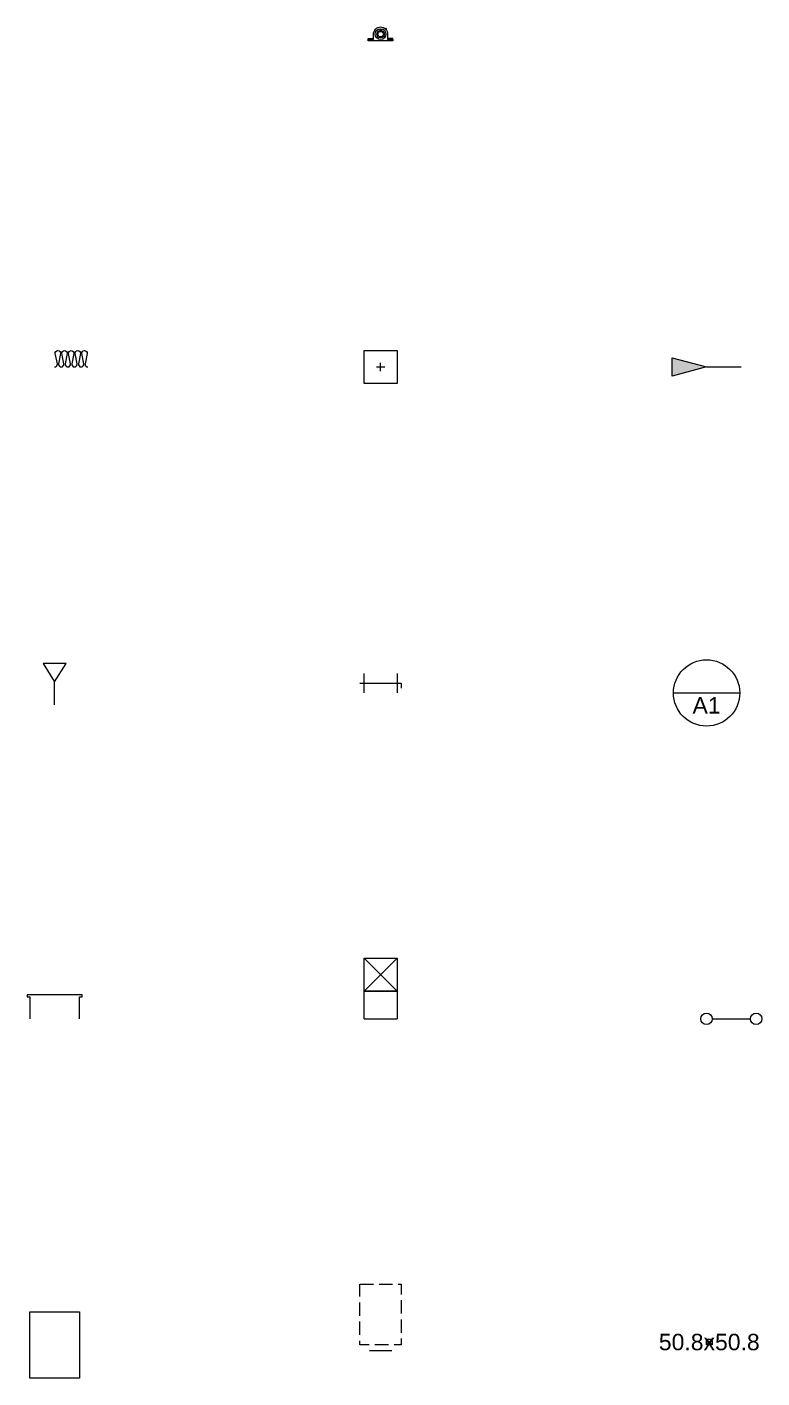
# Model space of a CAD drawing. Header units: millimetres. Extents: x 1246 to 16959, y -13818 to -1371.
# Drawn here: x 1246 to 8010, y -13805 to -1371 of the extents above; entities that cross this region are included whole.
import ezdxf

# ---------------------------------------------------------------- set-up
doc = ezdxf.new("R2010")
doc.units = ezdxf.units.MM
doc.header["$LTSCALE"] = 50
doc.linetypes.add('VW-02 Medium Dashed', pattern=[3.527298, 2.469236, -1.058062])
for name, color, linetype, lineweight in [('Dimension', 7, 'Continuous', 5), ('pio-Batt Insulation', 7, 'Continuous', 5), ('pio-Comm Device', 7, 'Continuous', 5), ('pio-Detail Cut Wood', 7, 'Continuous', 5), ('pio-HVAC Damper', 7, 'Continuous', 5), ('pio-HVAC Outlet', 7, 'Continuous', 5), ('pio-HVAC Vertical Duct', 7, 'Continuous', 5), ('pio-HVAC Vertical Elbow', 7, 'Continuous', 5), ('pio-ID Leader', 7, 'Continuous', 5), ('pio-Pillow Block', 7, 'Continuous', 5), ('pio-Piping Connection', 7, 'Continuous', 5), ('pio-Table', 7, 'Continuous', 5), ('pio-Workstation Pedestal', 7, 'Continuous', 5)]:
    doc.layers.add(name, color=color, linetype=linetype, lineweight=lineweight)
doc.styles.add('Arial', font='Arial.ttf')

msp = doc.modelspace()

# ---------------------------------------------------------------- hatches: boundary and pattern name
at = {"layer": 'pio-ID Leader', "linetype": 'Continuous', "lineweight": 0, "transparency": 33554687}
msp.add_hatch(color=7, dxfattribs=at).paths.add_polyline_path([(7184, -4415), (7501, -4500), (7184, -4585)])

# ---------------------------------------------------------------- linework, layer by layer
at = {"layer": 'pio-Comm Device', "color": 7, "linetype": 'Continuous', "lineweight": 5, "transparency": 33554687}
msp.add_line((1500, -7611), (1500, -7399), dxfattribs=at)
at = {"layer": 'pio-ID Leader', "color": 7, "linetype": 'Continuous', "lineweight": 5, "transparency": 33554687}
for q in [(7501, -4500), (7818, -4500)]:
    msp.add_line((7500, -4500), q, dxfattribs=at)
at = {"layer": 'pio-ID Leader', "color": 7, "linetype": 'Continuous', "lineweight": 5, "transparency": 33554687, "flags": 128}
msp.add_lwpolyline([(7184, -4415), (7501, -4500), (7184, -4585)], close=True, dxfattribs=at)
at = {"layer": 'pio-Piping Connection', "color": 7, "linetype": 'Continuous', "lineweight": 5, "transparency": 33554687}
msp.add_line((7500, -10500), (7957, -10500), dxfattribs=at)

# ---------------------------------------------------------------- wipeouts: each hides what was drawn before it
at = {"color": 255, "linetype": 'Continuous', "lineweight": 5, "transparency": 33554687}
for points, layer in [([(7805, -7500), (7803, -7530), (7799, -7559), (7792, -7588), (7782, -7617), (7769, -7644), (7753, -7669), (7736, -7693), (7716, -7716), (7693, -7736), (7669, -7753), (7644, -7769), (7617, -7782), (7588, -7792), (7559, -7799), (7530, -7803), (7500, -7805), (7470, -7803), (7441, -7799), (7412, -7792), (7383, -7782), (7356, -7769), (7331, -7753), (7307, -7736), (7284, -7716), (7264, -7693), (7247, -7669), (7231, -7644), (7218, -7617), (7208, -7588), (7201, -7559), (7197, -7530), (7195, -7500), (7197, -7470), (7201, -7441), (7208, -7412), (7218, -7383), (7231, -7356), (7247, -7331), (7264, -7307), (7284, -7284), (7307, -7264), (7331, -7247), (7356, -7231), (7383, -7218), (7412, -7208), (7441, -7201), (7470, -7197), (7500, -7195), (7530, -7197), (7559, -7201), (7588, -7208), (7617, -7218), (7644, -7231), (7669, -7247), (7693, -7264), (7716, -7284), (7736, -7307), (7753, -7331), (7769, -7356), (7782, -7383), (7792, -7412), (7799, -7441), (7803, -7470)], 'Dimension'), ([(1500, -4348), (1805, -4348), (1805, -4500), (1500, -4500)], 'pio-Batt Insulation'), ([(7500, -13449), (7551, -13449), (7551, -13500), (7500, -13500)], 'pio-Detail Cut Wood'), ([(4348, -7500), (4348, -7322), (4652, -7322), (4652, -7500)], 'pio-HVAC Damper'), ([(1271, -10481), (1729, -10481), (1729, -10519), (1271, -10519)], 'pio-HVAC Outlet'), ([(4348, -4348), (4652, -4348), (4652, -4652), (4348, -4652)], 'pio-HVAC Vertical Duct'), ([(4348, -10500), (4348, -9941), (4652, -9941), (4652, -10500)], 'pio-HVAC Vertical Elbow'), ([(4387, -1486), (4387, -1478), (4387, -1478), (4433, -1478), (4433, -1478), (4433, -1478), (4434, -1477), (4434, -1477), (4435, -1477), (4435, -1476), (4435, -1476), (4435, -1475), (4435, -1486)], 'pio-Pillow Block'), ([(4613, -1486), (4613, -1478), (4613, -1478), (4567, -1478), (4567, -1478), (4567, -1478), (4566, -1477), (4566, -1477), (4565, -1477), (4565, -1476), (4565, -1476), (4565, -1475), (4565, -1486)], 'pio-Pillow Block'), ([(1271, -13195), (1729, -13195), (1729, -13805), (1271, -13805)], 'pio-Table')]:
    msp.add_wipeout(points, dxfattribs=at).dxf.layer = layer
at = {"color": 255, "linetype": 'VW-02 Medium Dashed', "lineweight": 5, "transparency": 33554687}
msp.add_wipeout([(4310, -12940), (4690, -12940), (4690, -13500), (4310, -13500)], dxfattribs=at).dxf.layer = 'pio-Workstation Pedestal'

# ---------------------------------------------------------------- next in the draw order: linework, layer by layer
at = {"layer": 'Dimension', "color": 7, "linetype": 'Continuous', "lineweight": 5, "transparency": 33554687}
msp.add_line((7195, -7500), (7805, -7500), dxfattribs=at)
msp.add_circle((7500, -7500), 305, dxfattribs=at)
at = {"layer": 'pio-Batt Insulation', "color": 7, "linetype": 'Continuous', "lineweight": 5, "transparency": 33554687, "flags": 128}
msp.add_lwpolyline([(1500, -4500, 0.473285), (1525, -4470), (1506, -4377, -0.473285), (1530, -4348, -0.473285), (1555, -4377), (1536, -4470, 0.473285), (1561, -4500, 0.473285), (1585, -4470), (1567, -4377, -0.473285), (1591, -4348, -0.473285), (1616, -4377), (1597, -4470, 0.473285), (1622, -4500, 0.473285), (1646, -4470), (1628, -4377, -0.473285), (1652, -4348, -0.473285), (1677, -4377), (1658, -4470, 0.473285), (1683, -4500, 0.473285), (1707, -4470), (1689, -4377, -0.473285), (1713, -4348, -0.473285), (1738, -4377), (1719, -4470, 0.473285), (1744, -4500, 0.473285), (1768, -4470), (1750, -4377, -0.473285), (1774, -4348, -0.473285), (1799, -4377), (1780, -4470, 0.473285), (1805, -4500)], format="xyb", dxfattribs=at)
at = {"layer": 'pio-Detail Cut Wood', "color": 7, "linetype": 'Continuous', "lineweight": 9, "transparency": 33554687}
for p, q in [((7500, -13449), (7551, -13500)), ((7551, -13449), (7500, -13500))]:
    msp.add_line(p, q, dxfattribs=at)
at = {"layer": 'pio-Detail Cut Wood', "color": 7, "linetype": 'Continuous', "lineweight": 5, "transparency": 33554687, "flags": 128}
msp.add_lwpolyline([(7500, -13449), (7551, -13449), (7551, -13500), (7500, -13500)], close=True, dxfattribs=at)
at = {"layer": 'pio-HVAC Damper', "color": 7, "linetype": 'Continuous', "lineweight": 5, "transparency": 33554687}
for p, q in [((4348, -7500), (4348, -7322)), ((4652, -7322), (4652, -7500))]:
    msp.add_line(p, q, dxfattribs=at)
at = {"layer": 'pio-HVAC Damper', "color": 7, "linetype": 'Continuous', "lineweight": 9, "transparency": 33554687}
for p, q in [((4310, -7411), (4690, -7411)), ((4690, -7411), (4690, -7456))]:
    msp.add_line(p, q, dxfattribs=at)
at = {"layer": 'pio-HVAC Vertical Duct', "color": 7, "linetype": 'Continuous', "lineweight": 9, "transparency": 33554687}
for p, q in [((4500, -4538), (4500, -4462)), ((4462, -4500), (4538, -4500))]:
    msp.add_line(p, q, dxfattribs=at)
at = {"layer": 'pio-HVAC Vertical Duct', "color": 7, "linetype": 'Continuous', "lineweight": 5, "transparency": 33554687, "flags": 128}
msp.add_lwpolyline([(4348, -4348), (4652, -4348), (4652, -4652), (4348, -4652)], close=True, dxfattribs=at)
at = {"layer": 'pio-HVAC Vertical Elbow', "color": 7, "linetype": 'Continuous', "lineweight": 9, "transparency": 33554687}
for p, q in [((4348, -10246), (4652, -9941)), ((4652, -10246), (4348, -9941)), ((4348, -10246), (4652, -10246)), ((4348, -10500), (4652, -10500))]:
    msp.add_line(p, q, dxfattribs=at)
at = {"layer": 'pio-HVAC Vertical Elbow', "color": 7, "linetype": 'Continuous', "lineweight": 5, "transparency": 33554687, "flags": 128}
msp.add_lwpolyline([(4348, -10500), (4348, -9941), (4652, -9941), (4652, -10500)], dxfattribs=at)
at = {"layer": 'pio-HVAC Vertical Elbow', "color": 7, "linetype": 'Continuous', "lineweight": 9, "transparency": 33554687, "flags": 128}
msp.add_lwpolyline([(4348, -9941), (4652, -9941), (4652, -10246), (4348, -10246)], close=True, dxfattribs=at)
at = {"layer": 'pio-Pillow Block', "color": 7, "linetype": 'Continuous', "lineweight": 5, "transparency": 33554687, "flags": 128}
for points in [[(4387, -1486), (4387, -1478), (4387, -1478), (4433, -1478, 0.414214), (4435, -1475)], [(4613, -1486), (4613, -1478), (4613, -1478), (4567, -1478, -0.414214), (4565, -1475)]]:
    msp.add_lwpolyline(points, format="xyb", dxfattribs=at)
at = {"layer": 'pio-Table', "color": 7, "linetype": 'Continuous', "lineweight": 5, "transparency": 33554687, "flags": 128}
msp.add_lwpolyline([(1271, -13195), (1729, -13195), (1729, -13805), (1271, -13805)], close=True, dxfattribs=at)
at = {"layer": 'pio-Workstation Pedestal', "color": 7, "linetype": 'Continuous', "lineweight": 9, "transparency": 33554687}
msp.add_line((4398, -13551), (4602, -13551), dxfattribs=at)
at = {"layer": 'pio-Workstation Pedestal', "color": 7, "linetype": 'VW-02 Medium Dashed', "lineweight": 5, "transparency": 33554687, "flags": 128}
msp.add_lwpolyline([(4310, -12940), (4690, -12940), (4690, -13500), (4310, -13500)], close=True, dxfattribs=at)

# ---------------------------------------------------------------- next in the draw order: texts
at = {"layer": 'Dimension', "color": 7, "transparency": 33554687, "insert": (7500, -7539), "char_height": 151.3, "attachment_point": 2, "line_spacing_factor": 0.960695, "style": 'Arial'}
msp.add_mtext('A1', dxfattribs=at)
at = {"layer": 'pio-Detail Cut Wood', "color": 7, "transparency": 33554687, "insert": (7525, -13475), "char_height": 151.3, "attachment_point": 5, "line_spacing_factor": 0.960695, "style": 'Arial'}
msp.add_mtext('50.8x50.8', dxfattribs=at)

# ---------------------------------------------------------------- next in the draw order: wipeouts: each hides what was drawn before it
at = {"color": 255, "linetype": 'Continuous', "lineweight": 5, "transparency": 33554687}
for points, layer in [([(1500, -7399), (1606, -7230), (1394, -7230)], 'pio-Comm Device'), ([(1729, -10500), (1729, -10297), (1754, -10297), (1754, -10278), (1246, -10278), (1246, -10297), (1271, -10297), (1271, -10500)], 'pio-HVAC Outlet'), ([(7500, -10553), (7495, -10553), (7490, -10552), (7485, -10551), (7480, -10549), (7475, -10547), (7471, -10544), (7466, -10541), (7463, -10537), (7459, -10534), (7456, -10529), (7453, -10525), (7451, -10520), (7449, -10515), (7448, -10510), (7447, -10505), (7447, -10500), (7447, -10495), (7448, -10490), (7449, -10485), (7451, -10480), (7453, -10475), (7456, -10471), (7459, -10466), (7463, -10463), (7466, -10459), (7471, -10456), (7475, -10453), (7480, -10451), (7485, -10449), (7490, -10448), (7495, -10447), (7500, -10447), (7505, -10447), (7510, -10448), (7515, -10449), (7520, -10451), (7525, -10453), (7529, -10456), (7534, -10459), (7537, -10463), (7541, -10466), (7544, -10471), (7547, -10475), (7549, -10480), (7551, -10485), (7552, -10490), (7553, -10495), (7553, -10500), (7553, -10505), (7552, -10510), (7551, -10515), (7549, -10520), (7547, -10525), (7544, -10529), (7541, -10534), (7537, -10537), (7534, -10541), (7529, -10544), (7525, -10547), (7520, -10549), (7515, -10551), (7510, -10552), (7505, -10553)], 'pio-Piping Connection'), ([(7957, -10553), (7952, -10553), (7947, -10552), (7942, -10551), (7937, -10549), (7932, -10547), (7928, -10544), (7924, -10541), (7920, -10537), (7916, -10534), (7913, -10529), (7911, -10525), (7908, -10520), (7907, -10515), (7905, -10510), (7905, -10505), (7904, -10500), (7905, -10495), (7905, -10490), (7907, -10485), (7908, -10480), (7911, -10475), (7913, -10471), (7916, -10466), (7920, -10463), (7924, -10459), (7928, -10456), (7932, -10453), (7937, -10451), (7942, -10449), (7947, -10448), (7952, -10447), (7957, -10447), (7962, -10447), (7968, -10448), (7973, -10449), (7977, -10451), (7982, -10453), (7987, -10456), (7991, -10459), (7995, -10463), (7998, -10466), (8001, -10471), (8004, -10475), (8006, -10480), (8008, -10485), (8009, -10490), (8010, -10495), (8010, -10500), (8010, -10505), (8009, -10510), (8008, -10515), (8006, -10520), (8004, -10525), (8001, -10529), (7998, -10534), (7995, -10537), (7991, -10541), (7987, -10544), (7982, -10547), (7977, -10549), (7973, -10551), (7968, -10552), (7962, -10553)], 'pio-Piping Connection')]:
    msp.add_wipeout(points, dxfattribs=at).dxf.layer = layer

# ---------------------------------------------------------------- next in the draw order: linework, layer by layer
at = {"layer": 'pio-Comm Device', "color": 7, "linetype": 'Continuous', "lineweight": 5, "transparency": 33554687, "flags": 128}
msp.add_lwpolyline([(1500, -7399), (1606, -7230), (1394, -7230), (1500, -7399)], dxfattribs=at)
at = {"layer": 'pio-HVAC Outlet', "color": 7, "linetype": 'Continuous', "lineweight": 5, "transparency": 33554687, "flags": 128}
msp.add_lwpolyline([(1729, -10500), (1729, -10297), (1754, -10297), (1754, -10278), (1246, -10278), (1246, -10297), (1271, -10297), (1271, -10500)], dxfattribs=at)
at = {"layer": 'pio-Piping Connection', "color": 7, "linetype": 'Continuous', "lineweight": 5, "transparency": 33554687}
for centre in [(7500, -10500), (7957, -10500)]:
    msp.add_ellipse(centre, major_axis=(52.9, 0), ratio=1, dxfattribs=at)

# ---------------------------------------------------------------- next in the draw order: wipeouts: each hides what was drawn before it
at = {"color": 255, "linetype": 'Continuous', "lineweight": 5, "transparency": 33554687}
msp.add_wipeout([(4387, -1500), (4387, -1486), (4387, -1486), (4433, -1486), (4433, -1486), (4433, -1486), (4434, -1485), (4434, -1485), (4435, -1485), (4435, -1484), (4435, -1484), (4435, -1483), (4435, -1437), (4436, -1424), (4440, -1412), (4446, -1400), (4454, -1390), (4464, -1382), (4475, -1376), (4487, -1373), (4500, -1371), (4513, -1373), (4525, -1376), (4536, -1382), (4546, -1390), (4554, -1400), (4560, -1412), (4564, -1424), (4565, -1437), (4565, -1483), (4565, -1484), (4565, -1484), (4565, -1485), (4566, -1485), (4566, -1485), (4567, -1486), (4567, -1486), (4567, -1486), (4613, -1486), (4613, -1486), (4613, -1500)], dxfattribs=at).dxf.layer = 'pio-Pillow Block'

# ---------------------------------------------------------------- next in the draw order: linework, layer by layer
at = {"layer": 'pio-Pillow Block', "color": 7, "linetype": 'Continuous', "lineweight": 5, "transparency": 33554687, "flags": 128}
msp.add_lwpolyline([(4387, -1500), (4387, -1486), (4387, -1486), (4433, -1486, 0.414214), (4435, -1483), (4435, -1437, -0.414214), (4500, -1371, -0.414214), (4565, -1437), (4565, -1483, 0.414214), (4567, -1486), (4613, -1486), (4613, -1486), (4613, -1500)], format="xyb", close=True, dxfattribs=at)
at = {"layer": 'pio-Pillow Block', "color": 7, "linetype": 'Continuous', "lineweight": 5, "transparency": 33554687}
for radius in [49.8, 34.5]:
    msp.add_circle((4500, -1437), radius, dxfattribs=at)

# ---------------------------------------------------------------- next in the draw order: wipeouts: each hides what was drawn before it
at = {"color": 255, "linetype": 'Continuous', "lineweight": 5, "transparency": 33554687}
msp.add_wipeout([(4525, -1437), (4525, -1439), (4525, -1441), (4524, -1444), (4523, -1446), (4522, -1448), (4521, -1451), (4520, -1453), (4518, -1454), (4516, -1456), (4514, -1458), (4512, -1459), (4510, -1460), (4507, -1461), (4505, -1461), (4502, -1462), (4500, -1462), (4498, -1462), (4495, -1461), (4493, -1461), (4490, -1460), (4488, -1459), (4486, -1458), (4484, -1456), (4482, -1454), (4480, -1453), (4479, -1451), (4478, -1448), (4477, -1446), (4476, -1444), (4475, -1441), (4475, -1439), (4475, -1437), (4475, -1434), (4475, -1432), (4476, -1429), (4477, -1427), (4478, -1425), (4479, -1422), (4480, -1420), (4482, -1419), (4484, -1417), (4486, -1415), (4488, -1414), (4490, -1413), (4493, -1412), (4495, -1412), (4498, -1411), (4500, -1411), (4502, -1411), (4505, -1412), (4507, -1412), (4510, -1413), (4512, -1414), (4514, -1415), (4516, -1417), (4518, -1419), (4520, -1420), (4521, -1422), (4522, -1425), (4523, -1427), (4524, -1429), (4525, -1432), (4525, -1434)], dxfattribs=at).dxf.layer = 'pio-Pillow Block'

# ---------------------------------------------------------------- next in the draw order: linework, layer by layer
at = {"layer": 'pio-Pillow Block', "color": 7, "linetype": 'Continuous', "lineweight": 5, "transparency": 33554687}
for p, q in [((4504, -1398), (4496, -1398)), ((4497, -1397), (4497, -1402)), ((4503, -1402), (4503, -1397)), ((4528, -1456), (4533, -1459)), ((4536, -1454), (4531, -1451)), ((4532, -1459), (4536, -1452))]:
    msp.add_line(p, q, dxfattribs=at)
at = {"layer": 'pio-Pillow Block', "color": 7, "linetype": 'Continuous', "lineweight": 5, "transparency": 33554687, "flags": 128}
for points in [[(4496, -1402), (4496, -1398), (4497, -1397), (4503, -1397), (4504, -1398), (4504, -1402)], [(4532, -1450), (4536, -1452), (4536, -1454), (4533, -1459), (4532, -1459), (4528, -1457)]]:
    msp.add_lwpolyline(points, dxfattribs=at)
at = {"layer": 'pio-Pillow Block', "color": 7, "linetype": 'Continuous', "lineweight": 5, "transparency": 33554687}
msp.add_circle((4500, -1437), 25.4, dxfattribs=at)

# ---------------------------------------------------------------- next in the draw order: wipeouts: each hides what was drawn before it
at = {"color": 255, "linetype": 'Continuous', "lineweight": 5, "transparency": 33554687}
msp.add_wipeout([(4549, -1394), (4550, -1392), (4550, -1392), (4550, -1392), (4550, -1392), (4550, -1391), (4549, -1391), (4549, -1391), (4549, -1390), (4550, -1390), (4550, -1390), (4550, -1389), (4550, -1389), (4550, -1389), (4550, -1389), (4551, -1389), (4551, -1389), (4551, -1388), (4552, -1388), (4552, -1388), (4552, -1388), (4552, -1388), (4553, -1388), (4553, -1387), (4553, -1387), (4553, -1387), (4550, -1383), (4549, -1384), (4549, -1384), (4549, -1384), (4549, -1384), (4548, -1384), (4548, -1385), (4548, -1385), (4548, -1385), (4548, -1386), (4548, -1386), (4548, -1386), (4547, -1386), (4547, -1387), (4547, -1387), (4547, -1387), (4546, -1387), (4546, -1387), (4546, -1387), (4546, -1387), (4545, -1387), (4545, -1387), (4545, -1387), (4544, -1387), (4544, -1386), (4543, -1387)], dxfattribs=at).dxf.layer = 'pio-Pillow Block'

# ---------------------------------------------------------------- next in the draw order: linework, layer by layer
at = {"layer": 'pio-Pillow Block', "color": 7, "linetype": 'Continuous', "lineweight": 5, "transparency": 33554687}
msp.add_line((4544, -1386), (4550, -1392), dxfattribs=at)
msp.add_open_spline([(4549, -1394), (4550, -1393), (4550, -1392), (4549, -1391), (4550, -1389), (4553, -1388), (4553, -1387), (4551, -1385), (4550, -1383), (4548, -1384), (4548, -1387), (4545, -1387), (4544, -1386), (4544, -1387), (4543, -1387), (4546, -1390), (4549, -1394)], degree=2, knots=[0, 0, 0, 0.045803, 0.045803, 0.132636, 0.219469, 0.306301, 0.306301, 0.445029, 0.445029, 0.531854, 0.61868, 0.705505, 0.705505, 0.751315, 0.751315, 1, 1, 1], dxfattribs=at)

doc.saveas('drawing.dxf')
